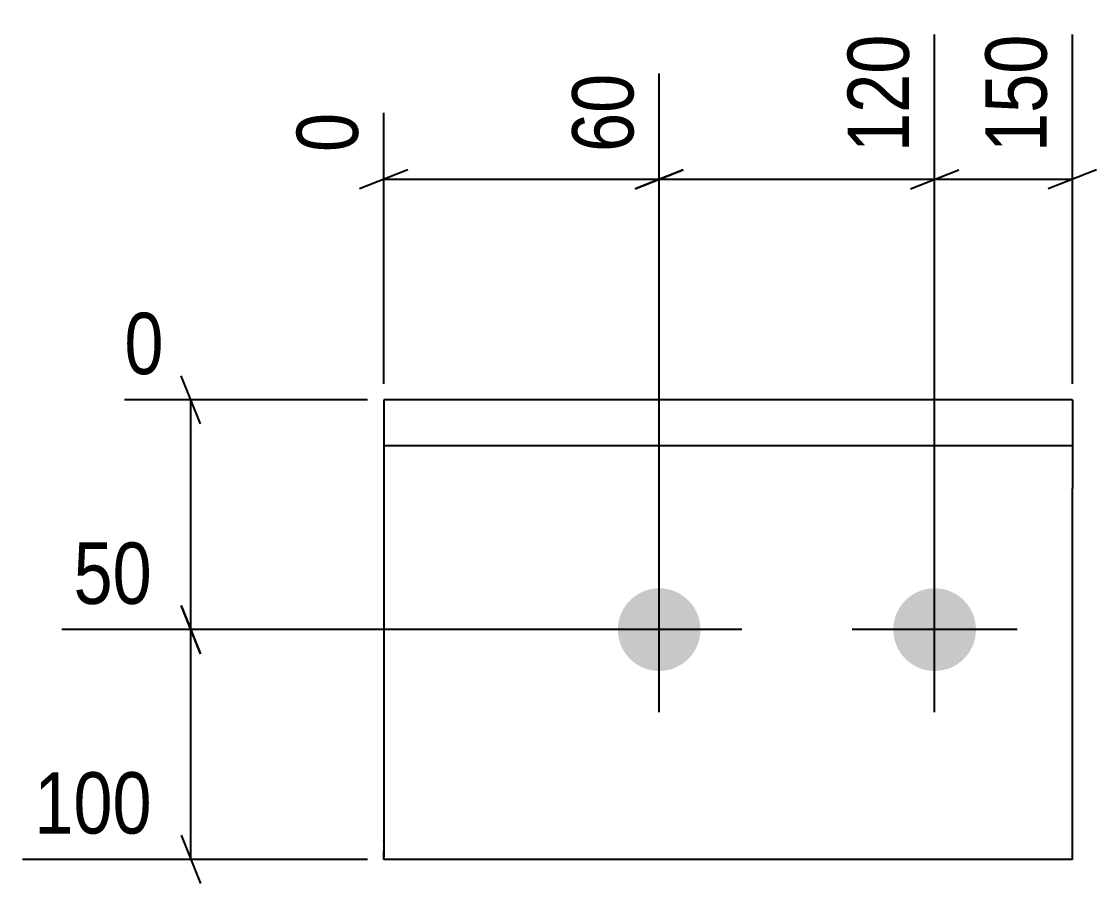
# Model space of a CAD drawing. Header units: millimetres. Extents: x 10 to 11019, y -25 to 337.
# Drawn here: x 5528.2 to 5762.3, y 10.5 to 198.1 of the extents above; entities that cross this region are included whole.
import ezdxf

# ---------------------------------------------------------------- set-up
doc = ezdxf.new("R2010")
doc.units = ezdxf.units.MM
doc.linetypes.add('DXK_LINE_DOT2', pattern=[3.9198, 1.9599, -1.9599])
doc.layers.add('MÅLSÆTNING', color=7, linetype='Continuous')
doc.layers.add('STÅL', color=7, linetype='Continuous')
doc.styles.add('Arial Narrow', font='ARIALN.TTF', dxfattribs={"height": 0.2})

msp = doc.modelspace()

# ---------------------------------------------------------------- hatches: boundary and pattern name
at = {"layer": 'STÅL', "linetype": 'Continuous'}
for points in [[(5658.05, 65.75, -1), (5676.05, 65.75, -1)], [(5718.05, 65.75, -1), (5736.05, 65.75, -1)]]:
    msp.add_hatch(color=3, dxfattribs=at).paths.add_polyline_path(points)

# ---------------------------------------------------------------- linework, layer by layer
at = {"layer": 'MÅLSÆTNING', "color": 7, "linetype": 'Continuous'}
for p, q in [((5727.05, 69.25), (5727.05, 195.29)), ((5727.05, 69.25), (5727.05, 195.29)), ((5757.05, 119.25), (5757.05, 195.29)), ((5667.05, 69.25), (5667.05, 186.76)), ((5667.05, 69.25), (5667.05, 186.76)), ((5607.05, 119.25), (5607.05, 178.23)), ((5612.3, 165.85), (5601.8, 161.65)), ((5661.8, 161.65), (5672.3, 165.85)), ((5721.8, 161.65), (5732.3, 165.85)), ((5721.8, 161.65), (5732.3, 165.85)), ((5762.3, 165.85), (5751.8, 161.65)), ((5607.05, 163.75), (5667.05, 163.75)), ((5667.05, 163.75), (5727.05, 163.75)), ((5727.05, 163.75), (5757.05, 163.75)), ((5567.15, 110.5), (5562.95, 121)), ((5603.55, 115.75), (5550.57, 115.75)), ((5565.05, 65.75), (5565.05, 115.75)), ((5562.95, 71), (5567.15, 60.5)), ((5567.15, 60.5), (5562.95, 71)), ((5663.55, 65.75), (5536.94, 65.75)), ((5663.55, 65.75), (5536.94, 65.75)), ((5565.05, 15.75), (5565.05, 65.75)), ((5562.95, 21), (5567.15, 10.5)), ((5603.55, 15.75), (5528.41, 15.75))]:
    msp.add_line(p, q, dxfattribs=at)
at = {"layer": 'STÅL', "color": 2, "linetype": 'Continuous'}
for p, q in [((5607.05, 115.75), (5607.05, 16.24)), ((5757.05, 115.75), (5607.05, 115.75)), ((5757.05, 115.75), (5757.05, 96.49)), ((5757.05, 105.75), (5607.05, 105.75)), ((5757.05, 15.75), (5757.05, 96.49)), ((5607.05, 15.75), (5607.05, 16.24)), ((5757.05, 15.75), (5607.05, 15.75))]:
    msp.add_line(p, q, dxfattribs=at)
at = {"layer": 'STÅL', "color": 3, "linetype": 'Continuous'}
for p, q in [((5667.05, 47.75), (5667.05, 83.75)), ((5727.05, 47.75), (5727.05, 83.75)), ((5685.05, 65.75), (5649.05, 65.75)), ((5745.05, 65.75), (5709.05, 65.75))]:
    msp.add_line(p, q, dxfattribs=at)
at = {"layer": 'STÅL', "color": 7, "linetype": 'DXK_LINE_DOT2'}
msp.add_line((5607.05, 15.75), (5607.05, 19.76), dxfattribs=at)

# ---------------------------------------------------------------- wipeouts: each hides what was drawn before it
at = {"color": 0, "linetype": 'Continuous'}
for points in [[(5559.35, 68.55), (5559.35, 88.15), (5536.69, 88.15), (5536.69, 68.55)], [(5559.35, 18.55), (5559.35, 38.15), (5528.16, 38.15), (5528.16, 18.55)]]:
    msp.add_wipeout(points, dxfattribs=at).dxf.layer = 'MÅLSÆTNING'

# ---------------------------------------------------------------- next in the draw order: texts
at = {"layer": 'MÅLSÆTNING', "color": 3, "linetype": 'Continuous', "style": 'Arial Narrow'}
for s, p in [('50', (5539.49, 71.35)), ('100', (5530.96, 21.35))]:
    msp.add_text(s, height=13.362, dxfattribs=at).set_placement(p)

# ---------------------------------------------------------------- next in the draw order: wipeouts: each hides what was drawn before it
at = {"color": 0, "linetype": 'Continuous'}
for points in [[(5724.25, 198.09), (5704.65, 198.09), (5704.65, 166.9), (5724.25, 166.9)], [(5754.25, 198.09), (5734.65, 198.09), (5734.65, 166.9), (5754.25, 166.9)], [(5664.25, 189.56), (5644.65, 189.56), (5644.65, 166.9), (5664.25, 166.9)], [(5604.25, 181.03), (5584.65, 181.03), (5584.65, 166.9), (5604.25, 166.9)], [(5561.9, 118.55), (5561.9, 138.15), (5547.77, 138.15), (5547.77, 118.55)]]:
    msp.add_wipeout(points, dxfattribs=at).dxf.layer = 'MÅLSÆTNING'

# ---------------------------------------------------------------- next in the draw order: linework, layer by layer
at = {"layer": 'MÅLSÆTNING', "color": 7, "linetype": 'Continuous'}
msp.add_line((5672.3, 165.85), (5661.8, 161.65), dxfattribs=at)

# ---------------------------------------------------------------- next in the draw order: texts
at = {"layer": 'MÅLSÆTNING', "color": 3, "linetype": 'Continuous', "style": 'Arial Narrow'}
for s, height, p in [('120', 13.362, (5721.45, 169.7)), ('150', 13.362, (5751.45, 169.7)), ('60', 13.362, (5661.45, 169.7)), ('0', 13.36, (5601.45, 169.7))]:
    msp.add_text(s, height=height, rotation=90.0002, dxfattribs=at).set_placement(p)
msp.add_text('0', height=13.36, dxfattribs=at).set_placement((5550.57, 121.35))

doc.saveas('drawing.dxf')
